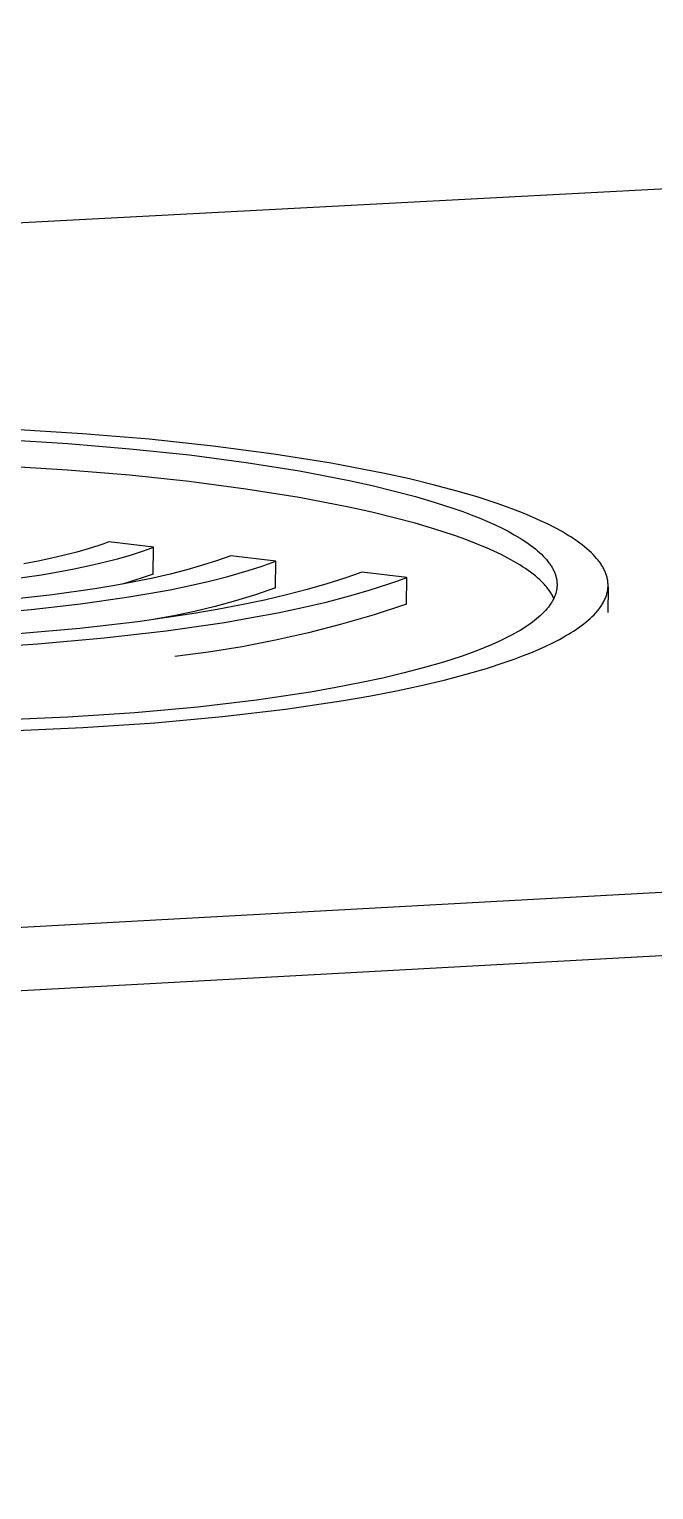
# Model space of a CAD drawing. Header units: millimetres. Extents: x 430 to 4403, y -1522 to 1254.
# Drawn here: x 1330.04 to 1344.26, y -381.85 to -348.58 of the extents above; entities that cross this region are included whole.
import ezdxf

# ---------------------------------------------------------------- set-up
doc = ezdxf.new("R2010")
doc.units = ezdxf.units.MM
doc.header["$MEASUREMENT"] = 0
doc.layers.add('Utwórz2D linie widoczne', color=7, linetype='Continuous', true_color=0x000000)

msp = doc.modelspace()

# ---------------------------------------------------------------- linework, layer by layer
at = {"layer": 'Utwórz2D linie widoczne'}
for p, q in [((1413.485, -348.583), (1297.038, -354.723)), ((1329.455, -357.93), (1330.915, -358.02)), ((1331.251, -357.797), (1329.684, -357.701)), ((1332.767, -357.924), (1331.251, -357.797)), ((1334.223, -358.078), (1332.767, -357.924)), ((1330.915, -358.02), (1332.328, -358.138)), ((1332.328, -358.138), (1333.685, -358.282)), ((1333.685, -358.282), (1334.976, -358.452)), ((1335.609, -358.26), (1334.223, -358.078)), ((1336.914, -358.469), (1335.609, -358.26)), ((1330.907, -358.626), (1329.448, -358.536)), ((1332.32, -358.744), (1330.907, -358.626)), ((1334.976, -358.452), (1336.191, -358.646)), ((1336.191, -358.646), (1337.321, -358.863)), ((1338.128, -358.702), (1336.914, -358.469)), ((1333.677, -358.888), (1332.32, -358.744)), ((1334.968, -359.058), (1333.677, -358.888)), ((1337.321, -358.863), (1337.851, -358.98)), ((1337.851, -358.98), (1338.356, -359.103)), ((1338.697, -358.827), (1338.128, -358.702)), ((1339.239, -358.959), (1338.697, -358.827)), ((1339.753, -359.096), (1339.239, -358.959)), ((1336.183, -359.253), (1334.968, -359.058)), ((1337.313, -359.47), (1336.183, -359.253)), ((1338.356, -359.103), (1338.835, -359.23)), ((1338.835, -359.23), (1339.286, -359.363)), ((1340.238, -359.238), (1339.753, -359.096)), ((1340.692, -359.386), (1340.238, -359.238)), ((1337.843, -359.588), (1337.313, -359.47)), ((1338.348, -359.71), (1337.843, -359.588)), ((1339.286, -359.363), (1339.709, -359.501)), ((1339.709, -359.501), (1339.909, -359.572)), ((1339.909, -359.572), (1340.101, -359.643)), ((1340.101, -359.643), (1340.285, -359.716)), ((1340.906, -359.462), (1340.692, -359.386)), ((1341.113, -359.539), (1340.906, -359.462)), ((1341.311, -359.617), (1341.113, -359.539)), ((1341.501, -359.697), (1341.311, -359.617)), ((1255.356, -373.13), (1499.671, -359.715)), ((1338.827, -359.838), (1338.348, -359.71)), ((1339.278, -359.971), (1338.827, -359.838)), ((1339.7, -360.109), (1339.278, -359.971)), ((1340.285, -359.716), (1340.462, -359.791)), ((1340.462, -359.791), (1340.63, -359.866)), ((1340.63, -359.866), (1340.79, -359.943)), ((1340.79, -359.943), (1340.942, -360.02)), ((1341.682, -359.778), (1341.501, -359.697)), ((1341.854, -359.86), (1341.682, -359.778)), ((1342.017, -359.943), (1341.854, -359.86)), ((1342.171, -360.027), (1342.017, -359.943)), ((1331.737, -360.303), (1331.622, -360.342)), ((1331.847, -360.262), (1331.737, -360.303)), ((1332.87, -360.384), (1331.847, -360.262)), ((1339.9, -360.18), (1339.7, -360.109)), ((1340.093, -360.252), (1339.9, -360.18)), ((1340.277, -360.325), (1340.093, -360.252)), ((1340.942, -360.02), (1341.085, -360.099)), ((1341.085, -360.099), (1341.219, -360.179)), ((1341.219, -360.179), (1341.283, -360.219)), ((1341.283, -360.219), (1341.344, -360.259)), ((1341.344, -360.259), (1341.404, -360.3)), ((1341.404, -360.3), (1341.46, -360.341)), ((1342.315, -360.113), (1342.171, -360.027)), ((1342.384, -360.156), (1342.315, -360.113)), ((1342.45, -360.2), (1342.384, -360.156)), ((1342.513, -360.243), (1342.45, -360.2)), ((1342.574, -360.287), (1342.513, -360.243)), ((1342.632, -360.331), (1342.574, -360.287)), ((1330.55, -360.633), (1330.242, -360.698)), ((1330.843, -360.565), (1330.55, -360.633)), ((1331.12, -360.494), (1330.843, -360.565)), ((1331.38, -360.42), (1331.12, -360.494)), ((1331.622, -360.342), (1331.38, -360.42)), ((1332.051, -360.646), (1332.344, -360.562)), ((1332.344, -360.562), (1332.617, -360.475)), ((1332.617, -360.475), (1332.746, -360.43)), ((1332.746, -360.43), (1332.87, -360.384)), ((1332.862, -360.993), (1332.87, -360.384)), ((1334.48, -360.634), (1334.322, -360.688)), ((1334.632, -360.577), (1334.48, -360.634)), ((1335.656, -360.7), (1334.632, -360.577)), ((1340.454, -360.399), (1340.277, -360.325)), ((1340.622, -360.474), (1340.454, -360.399)), ((1340.782, -360.551), (1340.622, -360.474)), ((1340.934, -360.629), (1340.782, -360.551)), ((1341.077, -360.708), (1340.934, -360.629)), ((1341.46, -360.341), (1341.514, -360.381)), ((1341.514, -360.381), (1341.565, -360.422)), ((1341.565, -360.422), (1341.614, -360.463)), ((1341.614, -360.463), (1341.66, -360.504)), ((1341.66, -360.504), (1341.703, -360.544)), ((1341.703, -360.544), (1341.744, -360.585)), ((1341.744, -360.585), (1341.783, -360.626)), ((1341.783, -360.626), (1341.801, -360.646)), ((1342.687, -360.375), (1342.632, -360.331)), ((1342.739, -360.418), (1342.687, -360.375)), ((1342.789, -360.462), (1342.739, -360.418)), ((1342.836, -360.506), (1342.789, -360.462)), ((1342.88, -360.549), (1342.836, -360.506)), ((1342.921, -360.593), (1342.88, -360.549)), ((1342.96, -360.637), (1342.921, -360.593)), ((1342.978, -360.659), (1342.96, -360.637)), ((1330.242, -360.698), (1329.918, -360.759)), ((1330.317, -361.008), (1330.698, -360.944)), ((1330.698, -360.944), (1331.063, -360.875)), ((1331.063, -360.875), (1331.41, -360.802)), ((1331.41, -360.802), (1331.74, -360.726)), ((1331.74, -360.726), (1332.051, -360.646)), ((1333.63, -360.896), (1333.25, -360.993)), ((1333.987, -360.795), (1333.63, -360.896)), ((1334.322, -360.688), (1333.987, -360.795)), ((1334.56, -361.049), (1334.951, -360.938)), ((1334.951, -360.938), (1335.317, -360.821)), ((1335.317, -360.821), (1335.49, -360.761)), ((1335.49, -360.761), (1335.656, -360.7)), ((1335.648, -361.309), (1335.656, -360.7)), ((1337.61, -360.949), (1337.422, -361.019)), ((1338.636, -361.071), (1337.61, -360.949)), ((1341.211, -360.787), (1341.077, -360.708)), ((1341.275, -360.828), (1341.211, -360.787)), ((1341.336, -360.868), (1341.275, -360.828)), ((1341.398, -360.911), (1341.336, -360.868)), ((1341.456, -360.953), (1341.398, -360.911)), ((1341.512, -360.996), (1341.456, -360.953)), ((1341.801, -360.646), (1341.818, -360.666)), ((1341.818, -360.666), (1341.835, -360.687)), ((1341.835, -360.687), (1341.852, -360.707)), ((1341.852, -360.707), (1341.867, -360.727)), ((1341.867, -360.727), (1341.883, -360.748)), ((1341.883, -360.748), (1341.897, -360.768)), ((1341.897, -360.768), (1341.911, -360.788)), ((1341.911, -360.788), (1341.924, -360.809)), ((1341.924, -360.809), (1341.937, -360.829)), ((1341.937, -360.829), (1341.949, -360.849)), ((1341.949, -360.849), (1341.96, -360.87)), ((1341.96, -360.87), (1341.971, -360.89)), ((1341.971, -360.89), (1341.981, -360.91)), ((1341.981, -360.91), (1341.99, -360.93)), ((1341.99, -360.93), (1341.999, -360.951)), ((1341.999, -360.951), (1342.007, -360.971)), ((1342.007, -360.971), (1342.015, -360.991)), ((1342.996, -360.681), (1342.978, -360.659)), ((1343.013, -360.702), (1342.996, -360.681)), ((1343.029, -360.724), (1343.013, -360.702)), ((1343.045, -360.746), (1343.029, -360.724)), ((1343.06, -360.768), (1343.045, -360.746)), ((1343.074, -360.79), (1343.06, -360.768)), ((1343.087, -360.811), (1343.074, -360.79)), ((1343.1, -360.833), (1343.087, -360.811)), ((1343.112, -360.855), (1343.1, -360.833)), ((1343.124, -360.877), (1343.112, -360.855)), ((1343.135, -360.898), (1343.124, -360.877)), ((1343.145, -360.92), (1343.135, -360.898)), ((1343.155, -360.942), (1343.145, -360.92)), ((1343.164, -360.964), (1343.155, -360.942)), ((1343.172, -360.985), (1343.164, -360.964)), ((1329.508, -361.126), (1330.317, -361.008)), ((1331.988, -361.253), (1331.53, -361.33)), ((1332.428, -361.172), (1331.988, -361.253)), ((1332.4, -361.152), (1332.165, -361.221)), ((1332.632, -361.076), (1332.4, -361.152)), ((1332.849, -361.085), (1332.428, -361.172)), ((1332.862, -360.993), (1332.632, -361.076)), ((1333.25, -360.993), (1332.849, -361.085)), ((1333.245, -361.35), (1333.706, -361.255)), ((1333.706, -361.255), (1334.144, -361.155)), ((1334.144, -361.155), (1334.56, -361.049)), ((1335.648, -361.309), (1335.193, -361.464)), ((1336.813, -361.22), (1336.37, -361.347)), ((1337.227, -361.087), (1336.813, -361.22)), ((1337.422, -361.019), (1337.227, -361.087)), ((1337.781, -361.362), (1338.225, -361.22)), ((1338.225, -361.22), (1338.435, -361.146)), ((1338.435, -361.146), (1338.636, -361.071)), ((1338.628, -361.682), (1338.636, -361.071)), ((1341.565, -361.038), (1341.512, -360.996)), ((1341.615, -361.081), (1341.565, -361.038)), ((1341.663, -361.123), (1341.615, -361.081)), ((1341.707, -361.166), (1341.663, -361.123)), ((1341.749, -361.208), (1341.707, -361.166)), ((1341.769, -361.229), (1341.749, -361.208)), ((1341.788, -361.251), (1341.769, -361.229)), ((1341.806, -361.272), (1341.788, -361.251)), ((1341.824, -361.293), (1341.806, -361.272)), ((1341.841, -361.314), (1341.824, -361.293)), ((1342.015, -360.991), (1342.022, -361.011)), ((1342.022, -361.011), (1342.028, -361.032)), ((1342.028, -361.032), (1342.034, -361.052)), ((1342.034, -361.052), (1342.039, -361.072)), ((1342.039, -361.072), (1342.044, -361.092)), ((1342.044, -361.092), (1342.048, -361.112)), ((1342.048, -361.112), (1342.051, -361.132)), ((1342.051, -361.132), (1342.054, -361.152)), ((1342.054, -361.152), (1342.056, -361.173)), ((1342.056, -361.293), (1342.054, -361.313)), ((1342.056, -361.173), (1342.057, -361.193)), ((1342.058, -361.273), (1342.056, -361.293)), ((1342.057, -361.193), (1342.058, -361.213)), ((1342.058, -361.213), (1342.059, -361.233)), ((1342.059, -361.233), (1342.058, -361.253)), ((1342.058, -361.253), (1342.058, -361.273)), ((1343.179, -361.007), (1343.172, -360.985)), ((1343.186, -361.029), (1343.179, -361.007)), ((1343.193, -361.05), (1343.186, -361.029)), ((1343.198, -361.072), (1343.193, -361.05)), ((1343.203, -361.094), (1343.198, -361.072)), ((1343.207, -361.115), (1343.203, -361.094)), ((1343.211, -361.137), (1343.207, -361.115)), ((1343.214, -361.159), (1343.211, -361.137)), ((1343.219, -361.288), (1343.211, -361.868)), ((1343.216, -361.18), (1343.214, -361.159)), ((1343.215, -361.331), (1343.217, -361.309)), ((1343.218, -361.202), (1343.216, -361.18)), ((1343.217, -361.309), (1343.219, -361.288)), ((1343.219, -361.223), (1343.218, -361.202)), ((1343.22, -361.245), (1343.219, -361.223)), ((1343.219, -361.266), (1343.22, -361.245)), ((1343.219, -361.288), (1343.219, -361.266)), ((1330.565, -361.467), (1329.54, -361.584)), ((1331.53, -361.33), (1330.565, -361.467)), ((1331.206, -361.674), (1332.263, -361.524)), ((1332.263, -361.524), (1332.764, -361.44)), ((1332.764, -361.44), (1333.245, -361.35)), ((1334.733, -361.606), (1334.269, -361.734)), ((1335.193, -361.464), (1334.733, -361.606)), ((1335.398, -361.586), (1334.871, -361.697)), ((1335.898, -361.47), (1335.398, -361.586)), ((1336.37, -361.347), (1335.898, -361.47)), ((1336.262, -361.756), (1336.799, -361.631)), ((1336.799, -361.631), (1337.305, -361.5)), ((1337.305, -361.5), (1337.781, -361.362)), ((1341.858, -361.335), (1341.841, -361.314)), ((1341.874, -361.357), (1341.858, -361.335)), ((1341.889, -361.378), (1341.874, -361.357)), ((1341.903, -361.399), (1341.889, -361.378)), ((1341.917, -361.42), (1341.903, -361.399)), ((1341.93, -361.441), (1341.917, -361.42)), ((1341.941, -361.629), (1341.929, -361.649)), ((1341.942, -361.463), (1341.93, -361.441)), ((1341.952, -361.61), (1341.941, -361.629)), ((1341.954, -361.484), (1341.942, -361.463)), ((1341.963, -361.59), (1341.952, -361.61)), ((1341.965, -361.505), (1341.954, -361.484)), ((1341.973, -361.57), (1341.963, -361.59)), ((1341.975, -361.526), (1341.965, -361.505)), ((1341.983, -361.551), (1341.973, -361.57)), ((1341.985, -361.547), (1341.975, -361.526)), ((1341.992, -361.531), (1341.983, -361.551)), ((1342.001, -361.511), (1341.992, -361.531)), ((1342.009, -361.492), (1342.001, -361.511)), ((1342.016, -361.472), (1342.009, -361.492)), ((1342.023, -361.452), (1342.016, -361.472)), ((1342.029, -361.432), (1342.023, -361.452)), ((1342.035, -361.412), (1342.029, -361.432)), ((1342.04, -361.392), (1342.035, -361.412)), ((1342.044, -361.373), (1342.04, -361.392)), ((1342.048, -361.353), (1342.044, -361.373)), ((1342.051, -361.333), (1342.048, -361.353)), ((1342.054, -361.313), (1342.051, -361.333)), ((1343.107, -361.65), (1343.118, -361.629)), ((1343.118, -361.629), (1343.129, -361.607)), ((1343.129, -361.607), (1343.139, -361.586)), ((1343.139, -361.586), (1343.149, -361.565)), ((1343.149, -361.565), (1343.158, -361.544)), ((1343.158, -361.544), (1343.167, -361.523)), ((1343.167, -361.523), (1343.175, -361.502)), ((1343.175, -361.502), (1343.182, -361.48)), ((1343.182, -361.48), (1343.189, -361.459)), ((1343.189, -361.459), (1343.195, -361.438)), ((1343.195, -361.438), (1343.2, -361.416)), ((1343.2, -361.416), (1343.205, -361.395)), ((1343.205, -361.395), (1343.209, -361.374)), ((1343.209, -361.374), (1343.212, -361.352)), ((1343.212, -361.352), (1343.215, -361.331)), ((1328.909, -361.905), (1330.085, -361.802)), ((1330.085, -361.802), (1331.206, -361.674)), ((1333.739, -361.9), (1332.51, -362.079)), ((1333.33, -361.947), (1332.857, -362.032)), ((1333.801, -361.847), (1333.33, -361.947)), ((1334.317, -361.802), (1333.739, -361.9)), ((1334.269, -361.734), (1333.801, -361.847)), ((1334.871, -361.697), (1334.317, -361.802)), ((1335.102, -361.987), (1335.696, -361.875)), ((1335.696, -361.875), (1336.262, -361.756)), ((1337.893, -361.922), (1337.15, -362.139)), ((1338.628, -361.682), (1337.893, -361.922)), ((1341.68, -361.939), (1341.637, -361.977)), ((1341.721, -361.9), (1341.68, -361.939)), ((1341.759, -361.862), (1341.721, -361.9)), ((1341.795, -361.824), (1341.759, -361.862)), ((1341.829, -361.785), (1341.795, -361.824)), ((1341.845, -361.766), (1341.829, -361.785)), ((1341.86, -361.746), (1341.845, -361.766)), ((1341.875, -361.727), (1341.86, -361.746)), ((1341.889, -361.707), (1341.875, -361.727)), ((1341.903, -361.688), (1341.889, -361.707)), ((1341.916, -361.668), (1341.903, -361.688)), ((1341.929, -361.649), (1341.916, -361.668)), ((1342.815, -362.003), (1342.859, -361.962)), ((1342.859, -361.962), (1342.9, -361.921)), ((1342.9, -361.921), (1342.938, -361.879)), ((1342.938, -361.879), (1342.956, -361.859)), ((1342.956, -361.859), (1342.974, -361.838)), ((1342.974, -361.838), (1342.991, -361.817)), ((1342.991, -361.817), (1343.008, -361.796)), ((1343.008, -361.796), (1343.024, -361.775)), ((1343.024, -361.775), (1343.039, -361.755)), ((1343.039, -361.755), (1343.054, -361.734)), ((1343.054, -361.734), (1343.068, -361.713)), ((1343.068, -361.713), (1343.081, -361.692)), ((1343.081, -361.692), (1343.094, -361.671)), ((1343.094, -361.671), (1343.107, -361.65)), ((1331.191, -362.231), (1329.789, -362.356)), ((1332.51, -362.079), (1331.191, -362.231)), ((1331.743, -362.449), (1333.16, -362.286)), ((1333.16, -362.286), (1334.481, -362.094)), ((1334.481, -362.094), (1335.102, -361.987)), ((1337.15, -362.139), (1336.401, -362.333)), ((1341.217, -362.276), (1341.154, -362.312)), ((1341.277, -362.239), (1341.217, -362.276)), ((1341.335, -362.202), (1341.277, -362.239)), ((1341.391, -362.165), (1341.335, -362.202)), ((1341.444, -362.127), (1341.391, -362.165)), ((1341.496, -362.09), (1341.444, -362.127)), ((1341.545, -362.052), (1341.496, -362.09)), ((1341.592, -362.015), (1341.545, -362.052)), ((1341.637, -361.977), (1341.592, -362.015)), ((1342.383, -362.325), (1342.445, -362.286)), ((1342.445, -362.286), (1342.505, -362.246)), ((1342.505, -362.246), (1342.563, -362.206)), ((1342.563, -362.206), (1342.618, -362.165)), ((1342.618, -362.165), (1342.671, -362.125)), ((1342.671, -362.125), (1342.721, -362.084)), ((1342.721, -362.084), (1342.77, -362.044)), ((1342.77, -362.044), (1342.815, -362.003)), ((1328.65, -362.688), (1330.237, -362.584)), ((1330.237, -362.584), (1331.743, -362.449)), ((1335.646, -362.503), (1334.887, -362.65)), ((1336.401, -362.333), (1335.646, -362.503)), ((1340.58, -362.598), (1340.415, -362.667)), ((1340.736, -362.528), (1340.58, -362.598)), ((1340.884, -362.457), (1340.736, -362.528)), ((1341.023, -362.385), (1340.884, -362.457)), ((1341.154, -362.312), (1341.023, -362.385)), ((1341.636, -362.711), (1341.803, -362.636)), ((1341.803, -362.636), (1341.962, -362.559)), ((1341.962, -362.559), (1342.111, -362.482)), ((1342.111, -362.482), (1342.252, -362.404)), ((1342.252, -362.404), (1342.319, -362.365)), ((1342.319, -362.365), (1342.383, -362.325)), ((1334.123, -362.772), (1333.356, -362.871)), ((1334.887, -362.65), (1334.123, -362.772)), ((1339.874, -362.87), (1339.473, -363)), ((1340.062, -362.803), (1339.874, -362.87)), ((1340.243, -362.736), (1340.062, -362.803)), ((1340.415, -362.667), (1340.243, -362.736)), ((1340.878, -363.003), (1341.08, -362.932)), ((1341.08, -362.932), (1341.274, -362.859)), ((1341.274, -362.859), (1341.459, -362.785)), ((1341.459, -362.785), (1341.636, -362.711)), ((1338.58, -363.247), (1338.089, -363.363)), ((1339.042, -363.125), (1338.58, -363.247)), ((1339.473, -363), (1339.042, -363.125)), ((1339.489, -363.408), (1339.985, -363.278)), ((1339.985, -363.278), (1340.448, -363.143)), ((1340.448, -363.143), (1340.878, -363.003)), ((1337.02, -363.581), (1336.443, -363.681)), ((1337.568, -363.475), (1337.02, -363.581)), ((1338.089, -363.363), (1337.568, -363.475)), ((1338.403, -363.653), (1338.962, -363.533)), ((1338.962, -363.533), (1339.489, -363.408)), ((1335.21, -363.865), (1333.875, -364.023)), ((1336.443, -363.681), (1335.21, -363.865)), ((1335.871, -364.072), (1337.195, -363.875)), ((1337.195, -363.875), (1337.814, -363.767)), ((1337.814, -363.767), (1338.403, -363.653)), ((1330.918, -364.254), (1329.345, -364.321)), ((1332.442, -364.153), (1330.918, -364.254)), ((1333.875, -364.023), (1332.442, -364.153)), ((1332.897, -364.382), (1334.436, -364.242)), ((1334.436, -364.242), (1335.871, -364.072)), ((1329.57, -364.563), (1331.26, -364.491)), ((1331.26, -364.491), (1332.897, -364.382)), ((1123.532, -381.853), (1379.534, -367.746))]:
    msp.add_line(p, q, dxfattribs=at)

doc.saveas('drawing.dxf')
